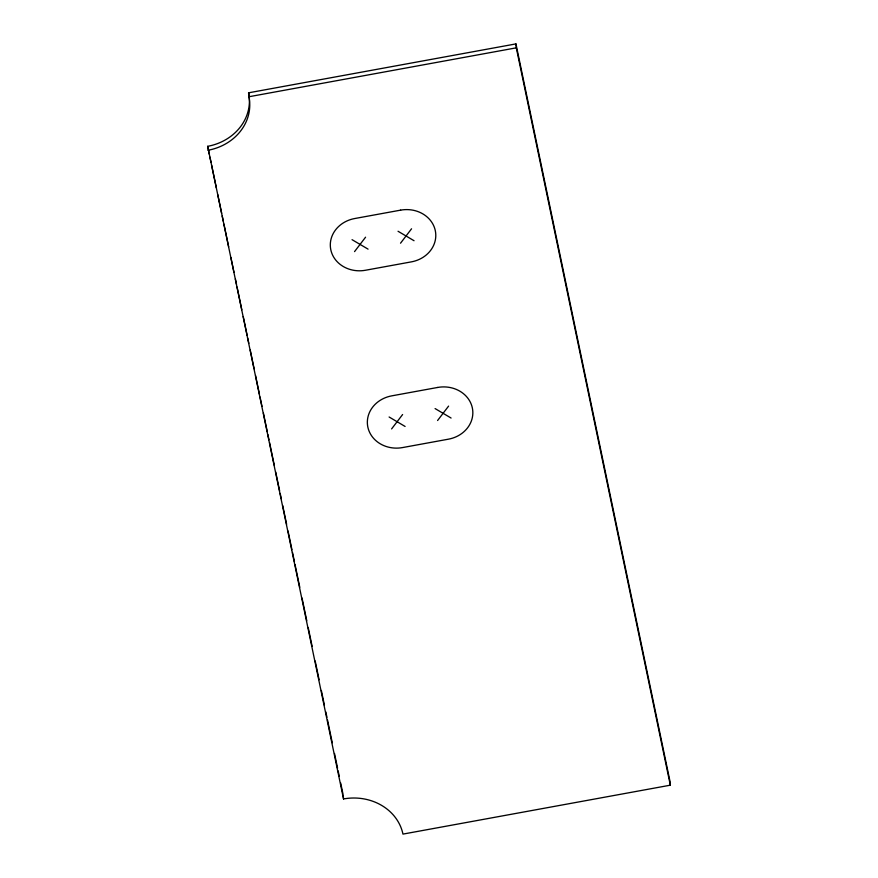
<?xml version="1.0" encoding="UTF-8"?>
<svg xmlns="http://www.w3.org/2000/svg" width="878" height="878" viewBox="0 0 878 878"><rect width="100%" height="100%" fill="white"/><g stroke="black" fill="none" stroke-linecap="round" stroke-linejoin="round"><path stroke-width="1.32" d="M354.547 251.613L365.566 237.203M400.533 243.195L411.552 228.785M391.599 428.925L402.607 414.526M437.584 420.518L448.592 406.108M248.573 92.816L515.946 43.9L669.98 781.255L670.331 785.184L402.958 834.1A51.056 45.217 -5.1 0 0 343.539 798.947L207.669 146.319A51.056 45.217 -5.1 0 0 248.573 92.816L248.924 96.745A51.056 45.217 -5.1 0 1 208.02 150.259M248.924 96.745L516.297 47.84L515.946 43.9M398.041 231.265L414.043 240.726M352.056 239.672L368.058 249.132M435.082 408.577L451.083 418.038M389.108 416.995L405.098 426.456M516.297 47.84L670.331 785.184M207.669 146.319L209.348 154.363M209.908 157.041L211.027 162.408M211.587 165.086L216.35 187.87M217.744 194.576L221.662 213.332M222.222 216.021L223.341 221.377M223.901 224.055L228.664 246.839M230.903 257.561L233.987 272.312M235.381 279.006L236.5 284.373M237.06 287.051L241.823 309.835M243.228 316.541L247.146 335.297M247.706 337.986L248.825 343.342M250.23 350.048L254.148 368.804M255.542 375.51L259.46 394.277M260.02 396.955L261.984 406.338M263.389 413.033L267.307 431.8M267.867 434.478L268.986 439.845M269.546 442.523L274.309 465.307M275.703 472.013L279.621 490.769M280.181 493.447L281.3 498.814M282.705 505.519L286.623 524.276M288.028 530.981L291.946 549.749M292.506 552.427L294.459 561.81M295.019 564.488L299.782 587.272M302.021 597.995L306.784 620.779M308.189 627.485L312.107 646.241M315.18 660.991L319.109 679.748M321.348 690.47L324.421 705.221M325.826 711.915L326.945 717.282M327.505 719.96L332.268 742.744M334.507 753.467L337.58 768.206M338.14 770.884L339.259 776.251M340.664 782.946L342.903 793.668M343.188 795.018L343.539 798.947M400.642 210.138L354.657 218.545A29.786 26.384 -5.1 0 0 330.797 249.758A29.786 26.384 -5.1 0 0 365.457 270.259L411.442 261.853A29.786 26.384 -5.1 0 0 435.301 230.64A29.786 26.384 -5.1 0 0 400.642 210.138M437.683 387.45L391.698 395.868A29.786 26.384 -5.1 0 0 367.838 427.081A29.786 26.384 -5.1 0 0 402.508 447.582L448.493 439.165A29.786 26.384 -5.1 0 0 472.353 407.963A29.786 26.384 -5.1 0 0 437.683 387.45"/></g></svg>
